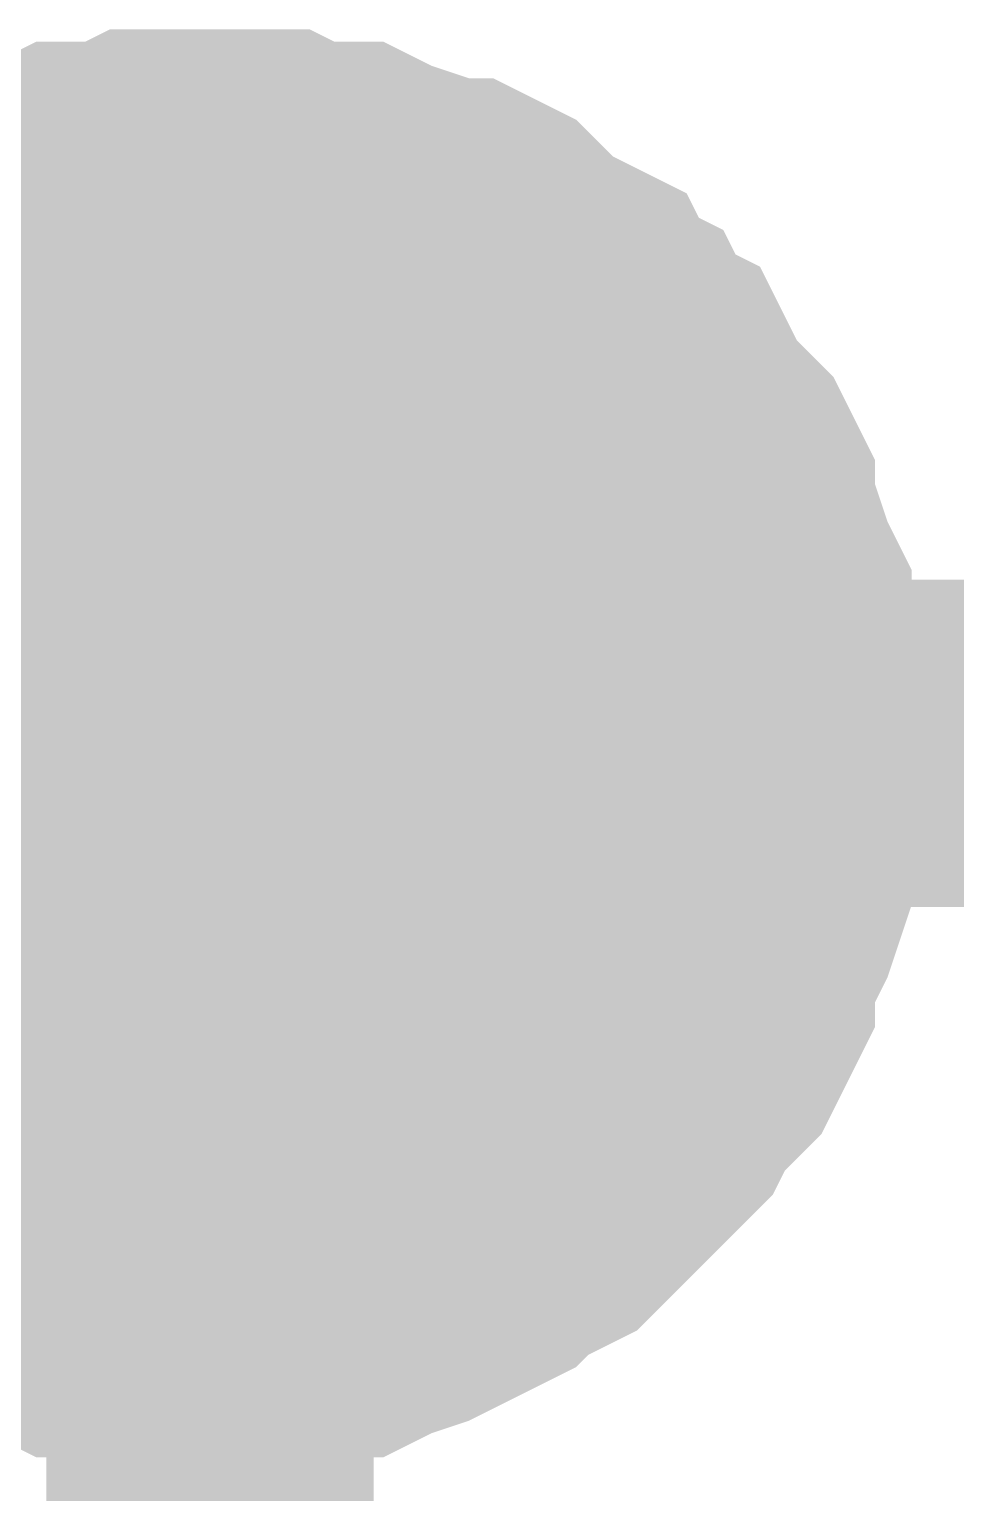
# Model space of a CAD drawing. Header units: inches. Extents: x 0 to 11.5, y 0 to 7.6.
# Drawn here: x 2.6943 to 2.7277, y 4.8729 to 4.9257 of the extents above; entities that cross this region are included whole.
import ezdxf

# ---------------------------------------------------------------- set-up
doc = ezdxf.new("R2010")
doc.units = ezdxf.units.IN
doc.header["$MEASUREMENT"] = 0
doc.layers.add('Sheet', color=255, linetype='Continuous')

msp = doc.modelspace()

# ---------------------------------------------------------------- linework, layer by layer
at = {"layer": 'Sheet'}
for points in [[(2.688037, 4.91539, 0.0118, 0.0118, 0), (2.688919, 4.915831, 0.0118, 0.0118, 0), (2.689801, 4.916272, 0.0118, 0.0118, 0), (2.690683, 4.917154, 0.0118, 0.0118, 0), (2.691123, 4.917595, 0.0118, 0.0118, 0), (2.692005, 4.918036, 0.0118, 0.0118, 0), (2.692887, 4.918036, 0.0118, 0.0118, 0), (2.693769, 4.918477, 0.0118, 0.0118, 0), (2.695092, 4.918918, 0.0118, 0.0118, 0), (2.695974, 4.919359, 0.0118, 0.0118, 0), (2.696856, 4.919359, 0.0118, 0.0118, 0), (2.697738, 4.919359, 0.0118, 0.0118, 0), (2.69862, 4.9198, 0.0118, 0.0118, 0), (2.699942, 4.9198, 0.0118, 0.0118, 0), (2.700824, 4.9198, 0.0118, 0.0118, 0)], [(2.688037, 4.91539, 0.0118, 0.0118, 0), (2.688919, 4.915831, 0.0118, 0.0118, 0), (2.689801, 4.916272, 0.0118, 0.0118, 0), (2.690683, 4.917154, 0.0118, 0.0118, 0), (2.691123, 4.917595, 0.0118, 0.0118, 0), (2.692005, 4.918036, 0.0118, 0.0118, 0), (2.692887, 4.918036, 0.0118, 0.0118, 0), (2.693769, 4.918477, 0.0118, 0.0118, 0), (2.695092, 4.918918, 0.0118, 0.0118, 0), (2.695974, 4.919359, 0.0118, 0.0118, 0), (2.696856, 4.919359, 0.0118, 0.0118, 0), (2.697738, 4.919359, 0.0118, 0.0118, 0), (2.69862, 4.9198, 0.0118, 0.0118, 0), (2.699942, 4.9198, 0.0118, 0.0118, 0), (2.700824, 4.9198, 0.0118, 0.0118, 0)], [(2.688037, 4.91539, 0.0118, 0.0118, 0), (2.688919, 4.915831, 0.0118, 0.0118, 0), (2.689801, 4.916272, 0.0118, 0.0118, 0), (2.690683, 4.917154, 0.0118, 0.0118, 0), (2.691123, 4.917595, 0.0118, 0.0118, 0), (2.692005, 4.918036, 0.0118, 0.0118, 0), (2.692887, 4.918036, 0.0118, 0.0118, 0), (2.693769, 4.918477, 0.0118, 0.0118, 0), (2.695092, 4.918918, 0.0118, 0.0118, 0), (2.695974, 4.919359, 0.0118, 0.0118, 0), (2.696856, 4.919359, 0.0118, 0.0118, 0), (2.697738, 4.919359, 0.0118, 0.0118, 0), (2.69862, 4.9198, 0.0118, 0.0118, 0), (2.699942, 4.9198, 0.0118, 0.0118, 0), (2.700824, 4.9198, 0.0118, 0.0118, 0)], [(2.688037, 4.91539, 0.0118, 0.0118, 0), (2.688919, 4.915831, 0.0118, 0.0118, 0), (2.689801, 4.916272, 0.0118, 0.0118, 0), (2.690683, 4.917154, 0.0118, 0.0118, 0), (2.691123, 4.917595, 0.0118, 0.0118, 0), (2.692005, 4.918036, 0.0118, 0.0118, 0), (2.692887, 4.918036, 0.0118, 0.0118, 0), (2.693769, 4.918477, 0.0118, 0.0118, 0), (2.695092, 4.918918, 0.0118, 0.0118, 0), (2.695974, 4.919359, 0.0118, 0.0118, 0), (2.696856, 4.919359, 0.0118, 0.0118, 0), (2.697738, 4.919359, 0.0118, 0.0118, 0), (2.69862, 4.9198, 0.0118, 0.0118, 0), (2.699942, 4.9198, 0.0118, 0.0118, 0), (2.700824, 4.9198, 0.0118, 0.0118, 0)], [(2.700824, 4.9198, 0.0118, 0.0118, 0), (2.700824, 4.9198, 0.0118, 0.0118, 0)], [(2.700824, 4.9198, 0.0118, 0.0118, 0), (2.701706, 4.9198, 0.0118, 0.0118, 0), (2.703029, 4.9198, 0.0118, 0.0118, 0), (2.703911, 4.919359, 0.0118, 0.0118, 0), (2.704793, 4.919359, 0.0118, 0.0118, 0), (2.705675, 4.919359, 0.0118, 0.0118, 0), (2.706557, 4.918918, 0.0118, 0.0118, 0), (2.70788, 4.918477, 0.0118, 0.0118, 0), (2.708762, 4.918036, 0.0118, 0.0118, 0), (2.709643, 4.918036, 0.0118, 0.0118, 0), (2.710525, 4.917595, 0.0118, 0.0118, 0), (2.710966, 4.917154, 0.0118, 0.0118, 0), (2.711848, 4.916272, 0.0118, 0.0118, 0), (2.71273, 4.915831, 0.0118, 0.0118, 0), (2.713612, 4.91539, 0.0118, 0.0118, 0), (2.714053, 4.914508, 0.0118, 0.0118, 0), (2.714935, 4.914067, 0.0118, 0.0118, 0), (2.715376, 4.913185, 0.0118, 0.0118, 0), (2.716258, 4.912744, 0.0118, 0.0118, 0), (2.716699, 4.911862, 0.0118, 0.0118, 0), (2.71714, 4.91098, 0.0118, 0.0118, 0), (2.718021, 4.910097, 0.0118, 0.0118, 0), (2.718462, 4.909656, 0.0118, 0.0118, 0), (2.718903, 4.908774, 0.0118, 0.0118, 0), (2.718903, 4.907892, 0.0118, 0.0118, 0), (2.719344, 4.90701, 0.0118, 0.0118, 0), (2.719785, 4.905687, 0.0118, 0.0118, 0), (2.720226, 4.904805, 0.0118, 0.0118, 0), (2.720226, 4.903923, 0.0118, 0.0118, 0), (2.720226, 4.903041, 0.0118, 0.0118, 0), (2.720667, 4.902159, 0.0118, 0.0118, 0), (2.720667, 4.900836, 0.0118, 0.0118, 0), (2.720667, 4.899954, 0.0118, 0.0118, 0)], [(2.700824, 4.9198, 0.0118, 0.0118, 0), (2.700824, 4.9198, 0.0118, 0.0118, 0)], [(2.700824, 4.9198, 0.0118, 0.0118, 0), (2.701706, 4.9198, 0.0118, 0.0118, 0), (2.703029, 4.9198, 0.0118, 0.0118, 0), (2.703911, 4.919359, 0.0118, 0.0118, 0), (2.704793, 4.919359, 0.0118, 0.0118, 0), (2.705675, 4.919359, 0.0118, 0.0118, 0), (2.706557, 4.918918, 0.0118, 0.0118, 0), (2.70788, 4.918477, 0.0118, 0.0118, 0), (2.708762, 4.918036, 0.0118, 0.0118, 0), (2.709643, 4.918036, 0.0118, 0.0118, 0), (2.710525, 4.917595, 0.0118, 0.0118, 0), (2.710966, 4.917154, 0.0118, 0.0118, 0), (2.711848, 4.916272, 0.0118, 0.0118, 0), (2.71273, 4.915831, 0.0118, 0.0118, 0), (2.713612, 4.91539, 0.0118, 0.0118, 0), (2.714053, 4.914508, 0.0118, 0.0118, 0), (2.714935, 4.914067, 0.0118, 0.0118, 0), (2.715376, 4.913185, 0.0118, 0.0118, 0), (2.716258, 4.912744, 0.0118, 0.0118, 0), (2.716699, 4.911862, 0.0118, 0.0118, 0), (2.71714, 4.91098, 0.0118, 0.0118, 0), (2.718021, 4.910097, 0.0118, 0.0118, 0), (2.718462, 4.909656, 0.0118, 0.0118, 0), (2.718903, 4.908774, 0.0118, 0.0118, 0), (2.718903, 4.907892, 0.0118, 0.0118, 0), (2.719344, 4.90701, 0.0118, 0.0118, 0), (2.719785, 4.905687, 0.0118, 0.0118, 0), (2.720226, 4.904805, 0.0118, 0.0118, 0), (2.720226, 4.903923, 0.0118, 0.0118, 0), (2.720226, 4.903041, 0.0118, 0.0118, 0), (2.720667, 4.902159, 0.0118, 0.0118, 0), (2.720667, 4.900836, 0.0118, 0.0118, 0), (2.720667, 4.899954, 0.0118, 0.0118, 0)], [(2.700824, 4.9198, 0.0118, 0.0118, 0), (2.700824, 4.9198, 0.0118, 0.0118, 0)], [(2.700824, 4.9198, 0.0118, 0.0118, 0), (2.701706, 4.9198, 0.0118, 0.0118, 0), (2.703029, 4.9198, 0.0118, 0.0118, 0), (2.703911, 4.919359, 0.0118, 0.0118, 0), (2.704793, 4.919359, 0.0118, 0.0118, 0), (2.705675, 4.919359, 0.0118, 0.0118, 0), (2.706557, 4.918918, 0.0118, 0.0118, 0), (2.70788, 4.918477, 0.0118, 0.0118, 0), (2.708762, 4.918036, 0.0118, 0.0118, 0), (2.709643, 4.918036, 0.0118, 0.0118, 0), (2.710525, 4.917595, 0.0118, 0.0118, 0), (2.710966, 4.917154, 0.0118, 0.0118, 0), (2.711848, 4.916272, 0.0118, 0.0118, 0), (2.71273, 4.915831, 0.0118, 0.0118, 0), (2.713612, 4.91539, 0.0118, 0.0118, 0), (2.714053, 4.914508, 0.0118, 0.0118, 0), (2.714935, 4.914067, 0.0118, 0.0118, 0), (2.715376, 4.913185, 0.0118, 0.0118, 0), (2.716258, 4.912744, 0.0118, 0.0118, 0), (2.716699, 4.911862, 0.0118, 0.0118, 0), (2.71714, 4.91098, 0.0118, 0.0118, 0), (2.718021, 4.910097, 0.0118, 0.0118, 0), (2.718462, 4.909656, 0.0118, 0.0118, 0), (2.718903, 4.908774, 0.0118, 0.0118, 0), (2.718903, 4.907892, 0.0118, 0.0118, 0), (2.719344, 4.90701, 0.0118, 0.0118, 0), (2.719785, 4.905687, 0.0118, 0.0118, 0), (2.720226, 4.904805, 0.0118, 0.0118, 0), (2.720226, 4.903923, 0.0118, 0.0118, 0), (2.720226, 4.903041, 0.0118, 0.0118, 0), (2.720667, 4.902159, 0.0118, 0.0118, 0), (2.720667, 4.900836, 0.0118, 0.0118, 0), (2.720667, 4.899954, 0.0118, 0.0118, 0)], [(2.700824, 4.9198, 0.0118, 0.0118, 0), (2.700824, 4.9198, 0.0118, 0.0118, 0)], [(2.700824, 4.9198, 0.0118, 0.0118, 0), (2.701706, 4.9198, 0.0118, 0.0118, 0), (2.703029, 4.9198, 0.0118, 0.0118, 0), (2.703911, 4.919359, 0.0118, 0.0118, 0), (2.704793, 4.919359, 0.0118, 0.0118, 0), (2.705675, 4.919359, 0.0118, 0.0118, 0), (2.706557, 4.918918, 0.0118, 0.0118, 0), (2.70788, 4.918477, 0.0118, 0.0118, 0), (2.708762, 4.918036, 0.0118, 0.0118, 0), (2.709643, 4.918036, 0.0118, 0.0118, 0), (2.710525, 4.917595, 0.0118, 0.0118, 0), (2.710966, 4.917154, 0.0118, 0.0118, 0), (2.711848, 4.916272, 0.0118, 0.0118, 0), (2.71273, 4.915831, 0.0118, 0.0118, 0), (2.713612, 4.91539, 0.0118, 0.0118, 0), (2.714053, 4.914508, 0.0118, 0.0118, 0), (2.714935, 4.914067, 0.0118, 0.0118, 0), (2.715376, 4.913185, 0.0118, 0.0118, 0), (2.716258, 4.912744, 0.0118, 0.0118, 0), (2.716699, 4.911862, 0.0118, 0.0118, 0), (2.71714, 4.91098, 0.0118, 0.0118, 0), (2.718021, 4.910097, 0.0118, 0.0118, 0), (2.718462, 4.909656, 0.0118, 0.0118, 0), (2.718903, 4.908774, 0.0118, 0.0118, 0), (2.718903, 4.907892, 0.0118, 0.0118, 0), (2.719344, 4.90701, 0.0118, 0.0118, 0), (2.719785, 4.905687, 0.0118, 0.0118, 0), (2.720226, 4.904805, 0.0118, 0.0118, 0), (2.720226, 4.903923, 0.0118, 0.0118, 0), (2.720226, 4.903041, 0.0118, 0.0118, 0), (2.720667, 4.902159, 0.0118, 0.0118, 0), (2.720667, 4.900836, 0.0118, 0.0118, 0), (2.720667, 4.899954, 0.0118, 0.0118, 0)], [(2.692005, 4.918036, 0.0039, 0.0039, 0), (2.692887, 4.918036, 0.0039, 0.0039, 0), (2.693769, 4.918477, 0.0039, 0.0039, 0), (2.695092, 4.918918, 0.0039, 0.0039, 0), (2.695974, 4.919359, 0.0039, 0.0039, 0), (2.696856, 4.919359, 0.0039, 0.0039, 0), (2.697738, 4.919359, 0.0039, 0.0039, 0), (2.69862, 4.9198, 0.0039, 0.0039, 0), (2.699942, 4.9198, 0.0039, 0.0039, 0), (2.700824, 4.9198, 0.0039, 0.0039, 0)], [(2.692005, 4.918036, 0.0039, 0.0039, 0), (2.692887, 4.918036, 0.0039, 0.0039, 0), (2.693769, 4.918477, 0.0039, 0.0039, 0), (2.695092, 4.918918, 0.0039, 0.0039, 0), (2.695974, 4.919359, 0.0039, 0.0039, 0), (2.696856, 4.919359, 0.0039, 0.0039, 0), (2.697738, 4.919359, 0.0039, 0.0039, 0), (2.69862, 4.9198, 0.0039, 0.0039, 0), (2.699942, 4.9198, 0.0039, 0.0039, 0), (2.700824, 4.9198, 0.0039, 0.0039, 0)], [(2.692005, 4.918036, 0.0039, 0.0039, 0), (2.692887, 4.918036, 0.0039, 0.0039, 0), (2.693769, 4.918477, 0.0039, 0.0039, 0), (2.695092, 4.918918, 0.0039, 0.0039, 0), (2.695974, 4.919359, 0.0039, 0.0039, 0), (2.696856, 4.919359, 0.0039, 0.0039, 0), (2.697738, 4.919359, 0.0039, 0.0039, 0), (2.69862, 4.9198, 0.0039, 0.0039, 0), (2.699942, 4.9198, 0.0039, 0.0039, 0), (2.700824, 4.9198, 0.0039, 0.0039, 0)], [(2.692005, 4.918036, 0.0039, 0.0039, 0), (2.692887, 4.918036, 0.0039, 0.0039, 0), (2.693769, 4.918477, 0.0039, 0.0039, 0), (2.695092, 4.918918, 0.0039, 0.0039, 0), (2.695974, 4.919359, 0.0039, 0.0039, 0), (2.696856, 4.919359, 0.0039, 0.0039, 0), (2.697738, 4.919359, 0.0039, 0.0039, 0), (2.69862, 4.9198, 0.0039, 0.0039, 0), (2.699942, 4.9198, 0.0039, 0.0039, 0), (2.700824, 4.9198, 0.0039, 0.0039, 0)], [(2.700824, 4.9198, 0.0039, 0.0039, 0), (2.700824, 4.9198, 0.0039, 0.0039, 0)], [(2.700824, 4.9198, 0.0039, 0.0039, 0), (2.701706, 4.9198, 0.0039, 0.0039, 0), (2.703029, 4.9198, 0.0039, 0.0039, 0), (2.703911, 4.919359, 0.0039, 0.0039, 0), (2.704793, 4.919359, 0.0039, 0.0039, 0), (2.705675, 4.919359, 0.0039, 0.0039, 0), (2.706557, 4.918918, 0.0039, 0.0039, 0), (2.70788, 4.918477, 0.0039, 0.0039, 0), (2.708762, 4.918036, 0.0039, 0.0039, 0), (2.709643, 4.918036, 0.0039, 0.0039, 0), (2.710525, 4.917595, 0.0039, 0.0039, 0), (2.710966, 4.917154, 0.0039, 0.0039, 0), (2.711848, 4.916272, 0.0039, 0.0039, 0), (2.71273, 4.915831, 0.0039, 0.0039, 0), (2.713612, 4.91539, 0.0039, 0.0039, 0), (2.714053, 4.914508, 0.0039, 0.0039, 0), (2.714935, 4.914067, 0.0039, 0.0039, 0), (2.715376, 4.913185, 0.0039, 0.0039, 0), (2.716258, 4.912744, 0.0039, 0.0039, 0), (2.716699, 4.911862, 0.0039, 0.0039, 0), (2.71714, 4.91098, 0.0039, 0.0039, 0), (2.718021, 4.910097, 0.0039, 0.0039, 0), (2.718462, 4.909656, 0.0039, 0.0039, 0), (2.718903, 4.908774, 0.0039, 0.0039, 0), (2.718903, 4.907892, 0.0039, 0.0039, 0), (2.719344, 4.90701, 0.0039, 0.0039, 0), (2.719785, 4.905687, 0.0039, 0.0039, 0), (2.720226, 4.904805, 0.0039, 0.0039, 0), (2.720226, 4.903923, 0.0039, 0.0039, 0), (2.720226, 4.903041, 0.0039, 0.0039, 0), (2.720667, 4.902159, 0.0039, 0.0039, 0), (2.720667, 4.900836, 0.0039, 0.0039, 0), (2.720667, 4.899954, 0.0039, 0.0039, 0)], [(2.700824, 4.9198, 0.0039, 0.0039, 0), (2.700824, 4.9198, 0.0039, 0.0039, 0)], [(2.700824, 4.9198, 0.0039, 0.0039, 0), (2.701706, 4.9198, 0.0039, 0.0039, 0), (2.703029, 4.9198, 0.0039, 0.0039, 0), (2.703911, 4.919359, 0.0039, 0.0039, 0), (2.704793, 4.919359, 0.0039, 0.0039, 0), (2.705675, 4.919359, 0.0039, 0.0039, 0), (2.706557, 4.918918, 0.0039, 0.0039, 0), (2.70788, 4.918477, 0.0039, 0.0039, 0), (2.708762, 4.918036, 0.0039, 0.0039, 0), (2.709643, 4.918036, 0.0039, 0.0039, 0), (2.710525, 4.917595, 0.0039, 0.0039, 0), (2.710966, 4.917154, 0.0039, 0.0039, 0), (2.711848, 4.916272, 0.0039, 0.0039, 0), (2.71273, 4.915831, 0.0039, 0.0039, 0), (2.713612, 4.91539, 0.0039, 0.0039, 0), (2.714053, 4.914508, 0.0039, 0.0039, 0), (2.714935, 4.914067, 0.0039, 0.0039, 0), (2.715376, 4.913185, 0.0039, 0.0039, 0), (2.716258, 4.912744, 0.0039, 0.0039, 0), (2.716699, 4.911862, 0.0039, 0.0039, 0), (2.71714, 4.91098, 0.0039, 0.0039, 0), (2.718021, 4.910097, 0.0039, 0.0039, 0), (2.718462, 4.909656, 0.0039, 0.0039, 0), (2.718903, 4.908774, 0.0039, 0.0039, 0), (2.718903, 4.907892, 0.0039, 0.0039, 0), (2.719344, 4.90701, 0.0039, 0.0039, 0), (2.719785, 4.905687, 0.0039, 0.0039, 0), (2.720226, 4.904805, 0.0039, 0.0039, 0), (2.720226, 4.903923, 0.0039, 0.0039, 0), (2.720226, 4.903041, 0.0039, 0.0039, 0), (2.720667, 4.902159, 0.0039, 0.0039, 0), (2.720667, 4.900836, 0.0039, 0.0039, 0), (2.720667, 4.899954, 0.0039, 0.0039, 0)], [(2.700824, 4.9198, 0.0039, 0.0039, 0), (2.700824, 4.9198, 0.0039, 0.0039, 0)], [(2.700824, 4.9198, 0.0039, 0.0039, 0), (2.701706, 4.9198, 0.0039, 0.0039, 0), (2.703029, 4.9198, 0.0039, 0.0039, 0), (2.703911, 4.919359, 0.0039, 0.0039, 0), (2.704793, 4.919359, 0.0039, 0.0039, 0), (2.705675, 4.919359, 0.0039, 0.0039, 0), (2.706557, 4.918918, 0.0039, 0.0039, 0), (2.70788, 4.918477, 0.0039, 0.0039, 0), (2.708762, 4.918036, 0.0039, 0.0039, 0), (2.709643, 4.918036, 0.0039, 0.0039, 0), (2.710525, 4.917595, 0.0039, 0.0039, 0), (2.710966, 4.917154, 0.0039, 0.0039, 0), (2.711848, 4.916272, 0.0039, 0.0039, 0), (2.71273, 4.915831, 0.0039, 0.0039, 0), (2.713612, 4.91539, 0.0039, 0.0039, 0), (2.714053, 4.914508, 0.0039, 0.0039, 0), (2.714935, 4.914067, 0.0039, 0.0039, 0), (2.715376, 4.913185, 0.0039, 0.0039, 0), (2.716258, 4.912744, 0.0039, 0.0039, 0), (2.716699, 4.911862, 0.0039, 0.0039, 0), (2.71714, 4.91098, 0.0039, 0.0039, 0), (2.718021, 4.910097, 0.0039, 0.0039, 0), (2.718462, 4.909656, 0.0039, 0.0039, 0), (2.718903, 4.908774, 0.0039, 0.0039, 0), (2.718903, 4.907892, 0.0039, 0.0039, 0), (2.719344, 4.90701, 0.0039, 0.0039, 0), (2.719785, 4.905687, 0.0039, 0.0039, 0), (2.720226, 4.904805, 0.0039, 0.0039, 0), (2.720226, 4.903923, 0.0039, 0.0039, 0), (2.720226, 4.903041, 0.0039, 0.0039, 0), (2.720667, 4.902159, 0.0039, 0.0039, 0), (2.720667, 4.900836, 0.0039, 0.0039, 0), (2.720667, 4.899954, 0.0039, 0.0039, 0)], [(2.700824, 4.9198, 0.0039, 0.0039, 0), (2.700824, 4.9198, 0.0039, 0.0039, 0)], [(2.700824, 4.9198, 0.0039, 0.0039, 0), (2.701706, 4.9198, 0.0039, 0.0039, 0), (2.703029, 4.9198, 0.0039, 0.0039, 0), (2.703911, 4.919359, 0.0039, 0.0039, 0), (2.704793, 4.919359, 0.0039, 0.0039, 0), (2.705675, 4.919359, 0.0039, 0.0039, 0), (2.706557, 4.918918, 0.0039, 0.0039, 0), (2.70788, 4.918477, 0.0039, 0.0039, 0), (2.708762, 4.918036, 0.0039, 0.0039, 0), (2.709643, 4.918036, 0.0039, 0.0039, 0), (2.710525, 4.917595, 0.0039, 0.0039, 0), (2.710966, 4.917154, 0.0039, 0.0039, 0), (2.711848, 4.916272, 0.0039, 0.0039, 0), (2.71273, 4.915831, 0.0039, 0.0039, 0), (2.713612, 4.91539, 0.0039, 0.0039, 0), (2.714053, 4.914508, 0.0039, 0.0039, 0), (2.714935, 4.914067, 0.0039, 0.0039, 0), (2.715376, 4.913185, 0.0039, 0.0039, 0), (2.716258, 4.912744, 0.0039, 0.0039, 0), (2.716699, 4.911862, 0.0039, 0.0039, 0), (2.71714, 4.91098, 0.0039, 0.0039, 0), (2.718021, 4.910097, 0.0039, 0.0039, 0), (2.718462, 4.909656, 0.0039, 0.0039, 0), (2.718903, 4.908774, 0.0039, 0.0039, 0), (2.718903, 4.907892, 0.0039, 0.0039, 0), (2.719344, 4.90701, 0.0039, 0.0039, 0), (2.719785, 4.905687, 0.0039, 0.0039, 0), (2.720226, 4.904805, 0.0039, 0.0039, 0), (2.720226, 4.903923, 0.0039, 0.0039, 0), (2.720226, 4.903041, 0.0039, 0.0039, 0), (2.720667, 4.902159, 0.0039, 0.0039, 0), (2.720667, 4.900836, 0.0039, 0.0039, 0), (2.720667, 4.899954, 0.0039, 0.0039, 0)], [(1.400901, 4.899954, 0.0118, 0.0118, 0), (2.700824, 4.899954, 0.0118, 0.0118, 0), (3.100767, 4.899954, 0.0118, 0.0118, 0)], [(2.720667, 4.899954, 0.0118, 0.0118, 0), (2.720667, 4.899071, 0.0118, 0.0118, 0), (2.720667, 4.897748, 0.0118, 0.0118, 0), (2.720226, 4.896866, 0.0118, 0.0118, 0), (2.720226, 4.895984, 0.0118, 0.0118, 0), (2.720226, 4.895102, 0.0118, 0.0118, 0), (2.719785, 4.893779, 0.0118, 0.0118, 0), (2.719344, 4.892897, 0.0118, 0.0118, 0), (2.718903, 4.892015, 0.0118, 0.0118, 0), (2.718903, 4.891133, 0.0118, 0.0118, 0), (2.718462, 4.890251, 0.0118, 0.0118, 0), (2.718021, 4.889369, 0.0118, 0.0118, 0), (2.71714, 4.888487, 0.0118, 0.0118, 0), (2.716699, 4.888045, 0.0118, 0.0118, 0), (2.716258, 4.887163, 0.0118, 0.0118, 0), (2.715376, 4.886281, 0.0118, 0.0118, 0), (2.714935, 4.88584, 0.0118, 0.0118, 0), (2.714053, 4.884958, 0.0118, 0.0118, 0), (2.713612, 4.884517, 0.0118, 0.0118, 0), (2.71273, 4.883635, 0.0118, 0.0118, 0), (2.711848, 4.883194, 0.0118, 0.0118, 0), (2.710966, 4.882753, 0.0118, 0.0118, 0), (2.710525, 4.882312, 0.0118, 0.0118, 0), (2.709643, 4.881871, 0.0118, 0.0118, 0), (2.708762, 4.88143, 0.0118, 0.0118, 0), (2.70788, 4.880989, 0.0118, 0.0118, 0), (2.706557, 4.880548, 0.0118, 0.0118, 0), (2.705675, 4.880107, 0.0118, 0.0118, 0), (2.704793, 4.880107, 0.0118, 0.0118, 0), (2.703911, 4.880107, 0.0118, 0.0118, 0), (2.703029, 4.879666, 0.0118, 0.0118, 0), (2.701706, 4.879666, 0.0118, 0.0118, 0), (2.700824, 4.879666, 0.0118, 0.0118, 0)], [(2.700824, 4.899954, 0.0118, 0.0118, 0), (2.700824, 4.599605, 0.0118, 0.0118, 0), (3.100767, 4.599605, 0.0118, 0.0118, 0)], [(2.720667, 4.899954, 0.0118, 0.0118, 0), (2.720667, 4.899071, 0.0118, 0.0118, 0), (2.720667, 4.897748, 0.0118, 0.0118, 0), (2.720226, 4.896866, 0.0118, 0.0118, 0), (2.720226, 4.895984, 0.0118, 0.0118, 0), (2.720226, 4.895102, 0.0118, 0.0118, 0), (2.719785, 4.893779, 0.0118, 0.0118, 0), (2.719344, 4.892897, 0.0118, 0.0118, 0), (2.718903, 4.892015, 0.0118, 0.0118, 0), (2.718903, 4.891133, 0.0118, 0.0118, 0), (2.718462, 4.890251, 0.0118, 0.0118, 0), (2.718021, 4.889369, 0.0118, 0.0118, 0), (2.71714, 4.888487, 0.0118, 0.0118, 0), (2.716699, 4.888045, 0.0118, 0.0118, 0), (2.716258, 4.887163, 0.0118, 0.0118, 0), (2.715376, 4.886281, 0.0118, 0.0118, 0), (2.714935, 4.88584, 0.0118, 0.0118, 0), (2.714053, 4.884958, 0.0118, 0.0118, 0), (2.713612, 4.884517, 0.0118, 0.0118, 0), (2.71273, 4.883635, 0.0118, 0.0118, 0), (2.711848, 4.883194, 0.0118, 0.0118, 0), (2.710966, 4.882753, 0.0118, 0.0118, 0), (2.710525, 4.882312, 0.0118, 0.0118, 0), (2.709643, 4.881871, 0.0118, 0.0118, 0), (2.708762, 4.88143, 0.0118, 0.0118, 0), (2.70788, 4.880989, 0.0118, 0.0118, 0), (2.706557, 4.880548, 0.0118, 0.0118, 0), (2.705675, 4.880107, 0.0118, 0.0118, 0), (2.704793, 4.880107, 0.0118, 0.0118, 0), (2.703911, 4.880107, 0.0118, 0.0118, 0), (2.703029, 4.879666, 0.0118, 0.0118, 0), (2.701706, 4.879666, 0.0118, 0.0118, 0), (2.700824, 4.879666, 0.0118, 0.0118, 0)], [(2.720667, 4.899954, 0.0118, 0.0118, 0), (2.720667, 4.899071, 0.0118, 0.0118, 0), (2.720667, 4.897748, 0.0118, 0.0118, 0), (2.720226, 4.896866, 0.0118, 0.0118, 0), (2.720226, 4.895984, 0.0118, 0.0118, 0), (2.720226, 4.895102, 0.0118, 0.0118, 0), (2.719785, 4.893779, 0.0118, 0.0118, 0), (2.719344, 4.892897, 0.0118, 0.0118, 0), (2.718903, 4.892015, 0.0118, 0.0118, 0), (2.718903, 4.891133, 0.0118, 0.0118, 0), (2.718462, 4.890251, 0.0118, 0.0118, 0), (2.718021, 4.889369, 0.0118, 0.0118, 0), (2.71714, 4.888487, 0.0118, 0.0118, 0), (2.716699, 4.888045, 0.0118, 0.0118, 0), (2.716258, 4.887163, 0.0118, 0.0118, 0), (2.715376, 4.886281, 0.0118, 0.0118, 0), (2.714935, 4.88584, 0.0118, 0.0118, 0), (2.714053, 4.884958, 0.0118, 0.0118, 0), (2.713612, 4.884517, 0.0118, 0.0118, 0), (2.71273, 4.883635, 0.0118, 0.0118, 0), (2.711848, 4.883194, 0.0118, 0.0118, 0), (2.710966, 4.882753, 0.0118, 0.0118, 0), (2.710525, 4.882312, 0.0118, 0.0118, 0), (2.709643, 4.881871, 0.0118, 0.0118, 0), (2.708762, 4.88143, 0.0118, 0.0118, 0), (2.70788, 4.880989, 0.0118, 0.0118, 0), (2.706557, 4.880548, 0.0118, 0.0118, 0), (2.705675, 4.880107, 0.0118, 0.0118, 0), (2.704793, 4.880107, 0.0118, 0.0118, 0), (2.703911, 4.880107, 0.0118, 0.0118, 0), (2.703029, 4.879666, 0.0118, 0.0118, 0), (2.701706, 4.879666, 0.0118, 0.0118, 0), (2.700824, 4.879666, 0.0118, 0.0118, 0)], [(2.720667, 4.899954, 0.0118, 0.0118, 0), (2.720667, 4.899071, 0.0118, 0.0118, 0), (2.720667, 4.897748, 0.0118, 0.0118, 0), (2.720226, 4.896866, 0.0118, 0.0118, 0), (2.720226, 4.895984, 0.0118, 0.0118, 0), (2.720226, 4.895102, 0.0118, 0.0118, 0), (2.719785, 4.893779, 0.0118, 0.0118, 0), (2.719344, 4.892897, 0.0118, 0.0118, 0), (2.718903, 4.892015, 0.0118, 0.0118, 0), (2.718903, 4.891133, 0.0118, 0.0118, 0), (2.718462, 4.890251, 0.0118, 0.0118, 0), (2.718021, 4.889369, 0.0118, 0.0118, 0), (2.71714, 4.888487, 0.0118, 0.0118, 0), (2.716699, 4.888045, 0.0118, 0.0118, 0), (2.716258, 4.887163, 0.0118, 0.0118, 0), (2.715376, 4.886281, 0.0118, 0.0118, 0), (2.714935, 4.88584, 0.0118, 0.0118, 0), (2.714053, 4.884958, 0.0118, 0.0118, 0), (2.713612, 4.884517, 0.0118, 0.0118, 0), (2.71273, 4.883635, 0.0118, 0.0118, 0), (2.711848, 4.883194, 0.0118, 0.0118, 0), (2.710966, 4.882753, 0.0118, 0.0118, 0), (2.710525, 4.882312, 0.0118, 0.0118, 0), (2.709643, 4.881871, 0.0118, 0.0118, 0), (2.708762, 4.88143, 0.0118, 0.0118, 0), (2.70788, 4.880989, 0.0118, 0.0118, 0), (2.706557, 4.880548, 0.0118, 0.0118, 0), (2.705675, 4.880107, 0.0118, 0.0118, 0), (2.704793, 4.880107, 0.0118, 0.0118, 0), (2.703911, 4.880107, 0.0118, 0.0118, 0), (2.703029, 4.879666, 0.0118, 0.0118, 0), (2.701706, 4.879666, 0.0118, 0.0118, 0), (2.700824, 4.879666, 0.0118, 0.0118, 0)], [(2.720667, 4.899954, 0.0118, 0.0118, 0), (2.720667, 4.899954, 0.0118, 0.0118, 0), (2.720667, 4.899954, 0.0118, 0.0118, 0), (2.720667, 4.899954, 0.0118, 0.0118, 0), (2.720667, 4.899954, 0.0118, 0.0118, 0), (2.720667, 4.899954, 0.0118, 0.0118, 0), (2.720667, 4.899954, 0.0118, 0.0118, 0), (2.720667, 4.899954, 0.0118, 0.0118, 0), (2.720667, 4.899954, 0.0118, 0.0118, 0), (2.720667, 4.899954, 0.0118, 0.0118, 0), (2.720667, 4.899954, 0.0118, 0.0118, 0), (2.720667, 4.899954, 0.0118, 0.0118, 0), (2.720667, 4.899954, 0.0118, 0.0118, 0), (2.720667, 4.899954, 0.0118, 0.0118, 0), (2.720667, 4.899954, 0.0118, 0.0118, 0), (2.720667, 4.899954, 0.0118, 0.0118, 0), (2.720667, 4.899954, 0.0118, 0.0118, 0), (2.720667, 4.899954, 0.0118, 0.0118, 0), (2.720667, 4.899954, 0.0118, 0.0118, 0), (2.720667, 4.899954, 0.0118, 0.0118, 0), (2.720667, 4.899954, 0.0118, 0.0118, 0), (2.720667, 4.899954, 0.0118, 0.0118, 0), (2.720667, 4.899954, 0.0118, 0.0118, 0), (2.720667, 4.899954, 0.0118, 0.0118, 0), (2.720667, 4.899954, 0.0118, 0.0118, 0), (2.720667, 4.899954, 0.0118, 0.0118, 0), (2.720667, 4.899954, 0.0118, 0.0118, 0), (2.720667, 4.899954, 0.0118, 0.0118, 0), (2.720667, 4.899954, 0.0118, 0.0118, 0), (2.720667, 4.899954, 0.0118, 0.0118, 0), (2.720667, 4.899954, 0.0118, 0.0118, 0), (2.720667, 4.899954, 0.0118, 0.0118, 0), (2.720667, 4.899954, 0.0118, 0.0118, 0)], [(2.720667, 4.899954, 0.0118, 0.0118, 0), (2.720667, 4.899954, 0.0118, 0.0118, 0)], [(2.720667, 4.899954, 0.0118, 0.0118, 0), (2.720667, 4.899954, 0.0118, 0.0118, 0), (2.720667, 4.899954, 0.0118, 0.0118, 0), (2.720667, 4.899954, 0.0118, 0.0118, 0), (2.720667, 4.899954, 0.0118, 0.0118, 0), (2.720667, 4.899954, 0.0118, 0.0118, 0), (2.720667, 4.899954, 0.0118, 0.0118, 0), (2.720667, 4.899954, 0.0118, 0.0118, 0), (2.720667, 4.899954, 0.0118, 0.0118, 0), (2.720667, 4.899954, 0.0118, 0.0118, 0), (2.720667, 4.899954, 0.0118, 0.0118, 0), (2.720667, 4.899954, 0.0118, 0.0118, 0), (2.720667, 4.899954, 0.0118, 0.0118, 0), (2.720667, 4.899954, 0.0118, 0.0118, 0), (2.720667, 4.899954, 0.0118, 0.0118, 0), (2.720667, 4.899954, 0.0118, 0.0118, 0), (2.720667, 4.899954, 0.0118, 0.0118, 0), (2.720667, 4.899954, 0.0118, 0.0118, 0), (2.720667, 4.899954, 0.0118, 0.0118, 0), (2.720667, 4.899954, 0.0118, 0.0118, 0), (2.720667, 4.899954, 0.0118, 0.0118, 0), (2.720667, 4.899954, 0.0118, 0.0118, 0), (2.720667, 4.899954, 0.0118, 0.0118, 0), (2.720667, 4.899954, 0.0118, 0.0118, 0), (2.720667, 4.899954, 0.0118, 0.0118, 0), (2.720667, 4.899954, 0.0118, 0.0118, 0), (2.720667, 4.899954, 0.0118, 0.0118, 0), (2.720667, 4.899954, 0.0118, 0.0118, 0), (2.720667, 4.899954, 0.0118, 0.0118, 0), (2.720667, 4.899954, 0.0118, 0.0118, 0), (2.720667, 4.899954, 0.0118, 0.0118, 0), (2.720667, 4.899954, 0.0118, 0.0118, 0), (2.720667, 4.899954, 0.0118, 0.0118, 0)], [(2.720667, 4.899954, 0.0118, 0.0118, 0), (2.720667, 4.899954, 0.0118, 0.0118, 0)], [(2.720667, 4.899954, 0.0118, 0.0118, 0), (2.720667, 4.899954, 0.0118, 0.0118, 0), (2.720667, 4.899954, 0.0118, 0.0118, 0), (2.720667, 4.899954, 0.0118, 0.0118, 0), (2.720667, 4.899954, 0.0118, 0.0118, 0), (2.720667, 4.899954, 0.0118, 0.0118, 0), (2.720667, 4.899954, 0.0118, 0.0118, 0), (2.720667, 4.899954, 0.0118, 0.0118, 0), (2.720667, 4.899954, 0.0118, 0.0118, 0), (2.720667, 4.899954, 0.0118, 0.0118, 0), (2.720667, 4.899954, 0.0118, 0.0118, 0), (2.720667, 4.899954, 0.0118, 0.0118, 0), (2.720667, 4.899954, 0.0118, 0.0118, 0), (2.720667, 4.899954, 0.0118, 0.0118, 0), (2.720667, 4.899954, 0.0118, 0.0118, 0), (2.720667, 4.899954, 0.0118, 0.0118, 0), (2.720667, 4.899954, 0.0118, 0.0118, 0), (2.720667, 4.899954, 0.0118, 0.0118, 0), (2.720667, 4.899954, 0.0118, 0.0118, 0), (2.720667, 4.899954, 0.0118, 0.0118, 0), (2.720667, 4.899954, 0.0118, 0.0118, 0), (2.720667, 4.899954, 0.0118, 0.0118, 0), (2.720667, 4.899954, 0.0118, 0.0118, 0), (2.720667, 4.899954, 0.0118, 0.0118, 0), (2.720667, 4.899954, 0.0118, 0.0118, 0), (2.720667, 4.899954, 0.0118, 0.0118, 0), (2.720667, 4.899954, 0.0118, 0.0118, 0), (2.720667, 4.899954, 0.0118, 0.0118, 0), (2.720667, 4.899954, 0.0118, 0.0118, 0), (2.720667, 4.899954, 0.0118, 0.0118, 0), (2.720667, 4.899954, 0.0118, 0.0118, 0), (2.720667, 4.899954, 0.0118, 0.0118, 0), (2.720667, 4.899954, 0.0118, 0.0118, 0)], [(2.720667, 4.899954, 0.0118, 0.0118, 0), (2.720667, 4.899954, 0.0118, 0.0118, 0)], [(2.720667, 4.899954, 0.0118, 0.0118, 0), (2.720667, 4.899954, 0.0118, 0.0118, 0), (2.720667, 4.899954, 0.0118, 0.0118, 0), (2.720667, 4.899954, 0.0118, 0.0118, 0), (2.720667, 4.899954, 0.0118, 0.0118, 0), (2.720667, 4.899954, 0.0118, 0.0118, 0), (2.720667, 4.899954, 0.0118, 0.0118, 0), (2.720667, 4.899954, 0.0118, 0.0118, 0), (2.720667, 4.899954, 0.0118, 0.0118, 0), (2.720667, 4.899954, 0.0118, 0.0118, 0), (2.720667, 4.899954, 0.0118, 0.0118, 0), (2.720667, 4.899954, 0.0118, 0.0118, 0), (2.720667, 4.899954, 0.0118, 0.0118, 0), (2.720667, 4.899954, 0.0118, 0.0118, 0), (2.720667, 4.899954, 0.0118, 0.0118, 0), (2.720667, 4.899954, 0.0118, 0.0118, 0), (2.720667, 4.899954, 0.0118, 0.0118, 0), (2.720667, 4.899954, 0.0118, 0.0118, 0), (2.720667, 4.899954, 0.0118, 0.0118, 0), (2.720667, 4.899954, 0.0118, 0.0118, 0), (2.720667, 4.899954, 0.0118, 0.0118, 0), (2.720667, 4.899954, 0.0118, 0.0118, 0), (2.720667, 4.899954, 0.0118, 0.0118, 0), (2.720667, 4.899954, 0.0118, 0.0118, 0), (2.720667, 4.899954, 0.0118, 0.0118, 0), (2.720667, 4.899954, 0.0118, 0.0118, 0), (2.720667, 4.899954, 0.0118, 0.0118, 0), (2.720667, 4.899954, 0.0118, 0.0118, 0), (2.720667, 4.899954, 0.0118, 0.0118, 0), (2.720667, 4.899954, 0.0118, 0.0118, 0), (2.720667, 4.899954, 0.0118, 0.0118, 0), (2.720667, 4.899954, 0.0118, 0.0118, 0), (2.720667, 4.899954, 0.0118, 0.0118, 0)], [(2.720667, 4.899954, 0.0118, 0.0118, 0), (2.720667, 4.899954, 0.0118, 0.0118, 0)], [(2.720667, 4.899954, 0.0039, 0.0039, 0), (2.720667, 4.899071, 0.0039, 0.0039, 0), (2.720667, 4.897748, 0.0039, 0.0039, 0), (2.720226, 4.896866, 0.0039, 0.0039, 0), (2.720226, 4.895984, 0.0039, 0.0039, 0), (2.720226, 4.895102, 0.0039, 0.0039, 0), (2.719785, 4.893779, 0.0039, 0.0039, 0), (2.719344, 4.892897, 0.0039, 0.0039, 0), (2.718903, 4.892015, 0.0039, 0.0039, 0), (2.718903, 4.891133, 0.0039, 0.0039, 0), (2.718462, 4.890251, 0.0039, 0.0039, 0), (2.718021, 4.889369, 0.0039, 0.0039, 0), (2.71714, 4.888487, 0.0039, 0.0039, 0), (2.716699, 4.888045, 0.0039, 0.0039, 0), (2.716258, 4.887163, 0.0039, 0.0039, 0), (2.715376, 4.886281, 0.0039, 0.0039, 0), (2.714935, 4.88584, 0.0039, 0.0039, 0), (2.714053, 4.884958, 0.0039, 0.0039, 0), (2.713612, 4.884517, 0.0039, 0.0039, 0), (2.71273, 4.883635, 0.0039, 0.0039, 0), (2.711848, 4.883194, 0.0039, 0.0039, 0), (2.710966, 4.882753, 0.0039, 0.0039, 0), (2.710525, 4.882312, 0.0039, 0.0039, 0), (2.709643, 4.881871, 0.0039, 0.0039, 0), (2.708762, 4.88143, 0.0039, 0.0039, 0), (2.70788, 4.880989, 0.0039, 0.0039, 0), (2.706557, 4.880548, 0.0039, 0.0039, 0), (2.705675, 4.880107, 0.0039, 0.0039, 0), (2.704793, 4.880107, 0.0039, 0.0039, 0), (2.703911, 4.880107, 0.0039, 0.0039, 0), (2.703029, 4.879666, 0.0039, 0.0039, 0), (2.701706, 4.879666, 0.0039, 0.0039, 0), (2.700824, 4.879666, 0.0039, 0.0039, 0)], [(2.720667, 4.899954, 0.0039, 0.0039, 0), (2.720667, 4.899071, 0.0039, 0.0039, 0), (2.720667, 4.897748, 0.0039, 0.0039, 0), (2.720226, 4.896866, 0.0039, 0.0039, 0), (2.720226, 4.895984, 0.0039, 0.0039, 0), (2.720226, 4.895102, 0.0039, 0.0039, 0), (2.719785, 4.893779, 0.0039, 0.0039, 0), (2.719344, 4.892897, 0.0039, 0.0039, 0), (2.718903, 4.892015, 0.0039, 0.0039, 0), (2.718903, 4.891133, 0.0039, 0.0039, 0), (2.718462, 4.890251, 0.0039, 0.0039, 0), (2.718021, 4.889369, 0.0039, 0.0039, 0), (2.71714, 4.888487, 0.0039, 0.0039, 0), (2.716699, 4.888045, 0.0039, 0.0039, 0), (2.716258, 4.887163, 0.0039, 0.0039, 0), (2.715376, 4.886281, 0.0039, 0.0039, 0), (2.714935, 4.88584, 0.0039, 0.0039, 0), (2.714053, 4.884958, 0.0039, 0.0039, 0), (2.713612, 4.884517, 0.0039, 0.0039, 0), (2.71273, 4.883635, 0.0039, 0.0039, 0), (2.711848, 4.883194, 0.0039, 0.0039, 0), (2.710966, 4.882753, 0.0039, 0.0039, 0), (2.710525, 4.882312, 0.0039, 0.0039, 0), (2.709643, 4.881871, 0.0039, 0.0039, 0), (2.708762, 4.88143, 0.0039, 0.0039, 0), (2.70788, 4.880989, 0.0039, 0.0039, 0), (2.706557, 4.880548, 0.0039, 0.0039, 0), (2.705675, 4.880107, 0.0039, 0.0039, 0), (2.704793, 4.880107, 0.0039, 0.0039, 0), (2.703911, 4.880107, 0.0039, 0.0039, 0), (2.703029, 4.879666, 0.0039, 0.0039, 0), (2.701706, 4.879666, 0.0039, 0.0039, 0), (2.700824, 4.879666, 0.0039, 0.0039, 0)], [(2.720667, 4.899954, 0.0039, 0.0039, 0), (2.720667, 4.899071, 0.0039, 0.0039, 0), (2.720667, 4.897748, 0.0039, 0.0039, 0), (2.720226, 4.896866, 0.0039, 0.0039, 0), (2.720226, 4.895984, 0.0039, 0.0039, 0), (2.720226, 4.895102, 0.0039, 0.0039, 0), (2.719785, 4.893779, 0.0039, 0.0039, 0), (2.719344, 4.892897, 0.0039, 0.0039, 0), (2.718903, 4.892015, 0.0039, 0.0039, 0), (2.718903, 4.891133, 0.0039, 0.0039, 0), (2.718462, 4.890251, 0.0039, 0.0039, 0), (2.718021, 4.889369, 0.0039, 0.0039, 0), (2.71714, 4.888487, 0.0039, 0.0039, 0), (2.716699, 4.888045, 0.0039, 0.0039, 0), (2.716258, 4.887163, 0.0039, 0.0039, 0), (2.715376, 4.886281, 0.0039, 0.0039, 0), (2.714935, 4.88584, 0.0039, 0.0039, 0), (2.714053, 4.884958, 0.0039, 0.0039, 0), (2.713612, 4.884517, 0.0039, 0.0039, 0), (2.71273, 4.883635, 0.0039, 0.0039, 0), (2.711848, 4.883194, 0.0039, 0.0039, 0), (2.710966, 4.882753, 0.0039, 0.0039, 0), (2.710525, 4.882312, 0.0039, 0.0039, 0), (2.709643, 4.881871, 0.0039, 0.0039, 0), (2.708762, 4.88143, 0.0039, 0.0039, 0), (2.70788, 4.880989, 0.0039, 0.0039, 0), (2.706557, 4.880548, 0.0039, 0.0039, 0), (2.705675, 4.880107, 0.0039, 0.0039, 0), (2.704793, 4.880107, 0.0039, 0.0039, 0), (2.703911, 4.880107, 0.0039, 0.0039, 0), (2.703029, 4.879666, 0.0039, 0.0039, 0), (2.701706, 4.879666, 0.0039, 0.0039, 0), (2.700824, 4.879666, 0.0039, 0.0039, 0)], [(2.720667, 4.899954, 0.0039, 0.0039, 0), (2.720667, 4.899071, 0.0039, 0.0039, 0), (2.720667, 4.897748, 0.0039, 0.0039, 0), (2.720226, 4.896866, 0.0039, 0.0039, 0), (2.720226, 4.895984, 0.0039, 0.0039, 0), (2.720226, 4.895102, 0.0039, 0.0039, 0), (2.719785, 4.893779, 0.0039, 0.0039, 0), (2.719344, 4.892897, 0.0039, 0.0039, 0), (2.718903, 4.892015, 0.0039, 0.0039, 0), (2.718903, 4.891133, 0.0039, 0.0039, 0), (2.718462, 4.890251, 0.0039, 0.0039, 0), (2.718021, 4.889369, 0.0039, 0.0039, 0), (2.71714, 4.888487, 0.0039, 0.0039, 0), (2.716699, 4.888045, 0.0039, 0.0039, 0), (2.716258, 4.887163, 0.0039, 0.0039, 0), (2.715376, 4.886281, 0.0039, 0.0039, 0), (2.714935, 4.88584, 0.0039, 0.0039, 0), (2.714053, 4.884958, 0.0039, 0.0039, 0), (2.713612, 4.884517, 0.0039, 0.0039, 0), (2.71273, 4.883635, 0.0039, 0.0039, 0), (2.711848, 4.883194, 0.0039, 0.0039, 0), (2.710966, 4.882753, 0.0039, 0.0039, 0), (2.710525, 4.882312, 0.0039, 0.0039, 0), (2.709643, 4.881871, 0.0039, 0.0039, 0), (2.708762, 4.88143, 0.0039, 0.0039, 0), (2.70788, 4.880989, 0.0039, 0.0039, 0), (2.706557, 4.880548, 0.0039, 0.0039, 0), (2.705675, 4.880107, 0.0039, 0.0039, 0), (2.704793, 4.880107, 0.0039, 0.0039, 0), (2.703911, 4.880107, 0.0039, 0.0039, 0), (2.703029, 4.879666, 0.0039, 0.0039, 0), (2.701706, 4.879666, 0.0039, 0.0039, 0), (2.700824, 4.879666, 0.0039, 0.0039, 0)], [(2.720667, 4.899954, 0.0039, 0.0039, 0), (2.720667, 4.899954, 0.0039, 0.0039, 0), (2.720667, 4.899954, 0.0039, 0.0039, 0), (2.720667, 4.899954, 0.0039, 0.0039, 0), (2.720667, 4.899954, 0.0039, 0.0039, 0), (2.720667, 4.899954, 0.0039, 0.0039, 0), (2.720667, 4.899954, 0.0039, 0.0039, 0), (2.720667, 4.899954, 0.0039, 0.0039, 0), (2.720667, 4.899954, 0.0039, 0.0039, 0), (2.720667, 4.899954, 0.0039, 0.0039, 0), (2.720667, 4.899954, 0.0039, 0.0039, 0), (2.720667, 4.899954, 0.0039, 0.0039, 0), (2.720667, 4.899954, 0.0039, 0.0039, 0), (2.720667, 4.899954, 0.0039, 0.0039, 0), (2.720667, 4.899954, 0.0039, 0.0039, 0), (2.720667, 4.899954, 0.0039, 0.0039, 0), (2.720667, 4.899954, 0.0039, 0.0039, 0), (2.720667, 4.899954, 0.0039, 0.0039, 0), (2.720667, 4.899954, 0.0039, 0.0039, 0), (2.720667, 4.899954, 0.0039, 0.0039, 0), (2.720667, 4.899954, 0.0039, 0.0039, 0), (2.720667, 4.899954, 0.0039, 0.0039, 0), (2.720667, 4.899954, 0.0039, 0.0039, 0), (2.720667, 4.899954, 0.0039, 0.0039, 0), (2.720667, 4.899954, 0.0039, 0.0039, 0), (2.720667, 4.899954, 0.0039, 0.0039, 0), (2.720667, 4.899954, 0.0039, 0.0039, 0), (2.720667, 4.899954, 0.0039, 0.0039, 0), (2.720667, 4.899954, 0.0039, 0.0039, 0), (2.720667, 4.899954, 0.0039, 0.0039, 0), (2.720667, 4.899954, 0.0039, 0.0039, 0), (2.720667, 4.899954, 0.0039, 0.0039, 0), (2.720667, 4.899954, 0.0039, 0.0039, 0)], [(2.720667, 4.899954, 0.0039, 0.0039, 0), (2.720667, 4.899954, 0.0039, 0.0039, 0)], [(2.720667, 4.899954, 0.0039, 0.0039, 0), (2.720667, 4.899954, 0.0039, 0.0039, 0), (2.720667, 4.899954, 0.0039, 0.0039, 0), (2.720667, 4.899954, 0.0039, 0.0039, 0), (2.720667, 4.899954, 0.0039, 0.0039, 0), (2.720667, 4.899954, 0.0039, 0.0039, 0), (2.720667, 4.899954, 0.0039, 0.0039, 0), (2.720667, 4.899954, 0.0039, 0.0039, 0), (2.720667, 4.899954, 0.0039, 0.0039, 0), (2.720667, 4.899954, 0.0039, 0.0039, 0), (2.720667, 4.899954, 0.0039, 0.0039, 0), (2.720667, 4.899954, 0.0039, 0.0039, 0), (2.720667, 4.899954, 0.0039, 0.0039, 0), (2.720667, 4.899954, 0.0039, 0.0039, 0), (2.720667, 4.899954, 0.0039, 0.0039, 0), (2.720667, 4.899954, 0.0039, 0.0039, 0), (2.720667, 4.899954, 0.0039, 0.0039, 0), (2.720667, 4.899954, 0.0039, 0.0039, 0), (2.720667, 4.899954, 0.0039, 0.0039, 0), (2.720667, 4.899954, 0.0039, 0.0039, 0), (2.720667, 4.899954, 0.0039, 0.0039, 0), (2.720667, 4.899954, 0.0039, 0.0039, 0), (2.720667, 4.899954, 0.0039, 0.0039, 0), (2.720667, 4.899954, 0.0039, 0.0039, 0), (2.720667, 4.899954, 0.0039, 0.0039, 0), (2.720667, 4.899954, 0.0039, 0.0039, 0), (2.720667, 4.899954, 0.0039, 0.0039, 0), (2.720667, 4.899954, 0.0039, 0.0039, 0), (2.720667, 4.899954, 0.0039, 0.0039, 0), (2.720667, 4.899954, 0.0039, 0.0039, 0), (2.720667, 4.899954, 0.0039, 0.0039, 0), (2.720667, 4.899954, 0.0039, 0.0039, 0), (2.720667, 4.899954, 0.0039, 0.0039, 0)], [(2.720667, 4.899954, 0.0039, 0.0039, 0), (2.720667, 4.899954, 0.0039, 0.0039, 0)], [(2.720667, 4.899954, 0.0039, 0.0039, 0), (2.720667, 4.899954, 0.0039, 0.0039, 0), (2.720667, 4.899954, 0.0039, 0.0039, 0), (2.720667, 4.899954, 0.0039, 0.0039, 0), (2.720667, 4.899954, 0.0039, 0.0039, 0), (2.720667, 4.899954, 0.0039, 0.0039, 0), (2.720667, 4.899954, 0.0039, 0.0039, 0), (2.720667, 4.899954, 0.0039, 0.0039, 0), (2.720667, 4.899954, 0.0039, 0.0039, 0), (2.720667, 4.899954, 0.0039, 0.0039, 0), (2.720667, 4.899954, 0.0039, 0.0039, 0), (2.720667, 4.899954, 0.0039, 0.0039, 0), (2.720667, 4.899954, 0.0039, 0.0039, 0), (2.720667, 4.899954, 0.0039, 0.0039, 0), (2.720667, 4.899954, 0.0039, 0.0039, 0), (2.720667, 4.899954, 0.0039, 0.0039, 0), (2.720667, 4.899954, 0.0039, 0.0039, 0), (2.720667, 4.899954, 0.0039, 0.0039, 0), (2.720667, 4.899954, 0.0039, 0.0039, 0), (2.720667, 4.899954, 0.0039, 0.0039, 0), (2.720667, 4.899954, 0.0039, 0.0039, 0), (2.720667, 4.899954, 0.0039, 0.0039, 0), (2.720667, 4.899954, 0.0039, 0.0039, 0), (2.720667, 4.899954, 0.0039, 0.0039, 0), (2.720667, 4.899954, 0.0039, 0.0039, 0), (2.720667, 4.899954, 0.0039, 0.0039, 0), (2.720667, 4.899954, 0.0039, 0.0039, 0), (2.720667, 4.899954, 0.0039, 0.0039, 0), (2.720667, 4.899954, 0.0039, 0.0039, 0), (2.720667, 4.899954, 0.0039, 0.0039, 0), (2.720667, 4.899954, 0.0039, 0.0039, 0), (2.720667, 4.899954, 0.0039, 0.0039, 0), (2.720667, 4.899954, 0.0039, 0.0039, 0)], [(2.720667, 4.899954, 0.0039, 0.0039, 0), (2.720667, 4.899954, 0.0039, 0.0039, 0)], [(2.720667, 4.899954, 0.0039, 0.0039, 0), (2.720667, 4.899954, 0.0039, 0.0039, 0), (2.720667, 4.899954, 0.0039, 0.0039, 0), (2.720667, 4.899954, 0.0039, 0.0039, 0), (2.720667, 4.899954, 0.0039, 0.0039, 0), (2.720667, 4.899954, 0.0039, 0.0039, 0), (2.720667, 4.899954, 0.0039, 0.0039, 0), (2.720667, 4.899954, 0.0039, 0.0039, 0), (2.720667, 4.899954, 0.0039, 0.0039, 0), (2.720667, 4.899954, 0.0039, 0.0039, 0), (2.720667, 4.899954, 0.0039, 0.0039, 0), (2.720667, 4.899954, 0.0039, 0.0039, 0), (2.720667, 4.899954, 0.0039, 0.0039, 0), (2.720667, 4.899954, 0.0039, 0.0039, 0), (2.720667, 4.899954, 0.0039, 0.0039, 0), (2.720667, 4.899954, 0.0039, 0.0039, 0), (2.720667, 4.899954, 0.0039, 0.0039, 0), (2.720667, 4.899954, 0.0039, 0.0039, 0), (2.720667, 4.899954, 0.0039, 0.0039, 0), (2.720667, 4.899954, 0.0039, 0.0039, 0), (2.720667, 4.899954, 0.0039, 0.0039, 0), (2.720667, 4.899954, 0.0039, 0.0039, 0), (2.720667, 4.899954, 0.0039, 0.0039, 0), (2.720667, 4.899954, 0.0039, 0.0039, 0), (2.720667, 4.899954, 0.0039, 0.0039, 0), (2.720667, 4.899954, 0.0039, 0.0039, 0), (2.720667, 4.899954, 0.0039, 0.0039, 0), (2.720667, 4.899954, 0.0039, 0.0039, 0), (2.720667, 4.899954, 0.0039, 0.0039, 0), (2.720667, 4.899954, 0.0039, 0.0039, 0), (2.720667, 4.899954, 0.0039, 0.0039, 0), (2.720667, 4.899954, 0.0039, 0.0039, 0), (2.720667, 4.899954, 0.0039, 0.0039, 0)], [(2.720667, 4.899954, 0.0039, 0.0039, 0), (2.720667, 4.899954, 0.0039, 0.0039, 0)], [(2.700824, 4.879666, 0.0118, 0.0118, 0), (2.699942, 4.879666, 0.0118, 0.0118, 0), (2.69862, 4.879666, 0.0118, 0.0118, 0), (2.697738, 4.880107, 0.0118, 0.0118, 0), (2.696856, 4.880107, 0.0118, 0.0118, 0), (2.695974, 4.880107, 0.0118, 0.0118, 0), (2.695092, 4.880548, 0.0118, 0.0118, 0), (2.693769, 4.880989, 0.0118, 0.0118, 0), (2.692887, 4.88143, 0.0118, 0.0118, 0), (2.692005, 4.881871, 0.0118, 0.0118, 0), (2.691123, 4.882312, 0.0118, 0.0118, 0), (2.690683, 4.882753, 0.0118, 0.0118, 0), (2.689801, 4.883194, 0.0118, 0.0118, 0), (2.688919, 4.883635, 0.0118, 0.0118, 0), (2.688037, 4.884517, 0.0118, 0.0118, 0)], [(2.700824, 4.879666, 0.0118, 0.0118, 0), (2.699942, 4.879666, 0.0118, 0.0118, 0), (2.69862, 4.879666, 0.0118, 0.0118, 0), (2.697738, 4.880107, 0.0118, 0.0118, 0), (2.696856, 4.880107, 0.0118, 0.0118, 0), (2.695974, 4.880107, 0.0118, 0.0118, 0), (2.695092, 4.880548, 0.0118, 0.0118, 0), (2.693769, 4.880989, 0.0118, 0.0118, 0), (2.692887, 4.88143, 0.0118, 0.0118, 0), (2.692005, 4.881871, 0.0118, 0.0118, 0), (2.691123, 4.882312, 0.0118, 0.0118, 0), (2.690683, 4.882753, 0.0118, 0.0118, 0), (2.689801, 4.883194, 0.0118, 0.0118, 0), (2.688919, 4.883635, 0.0118, 0.0118, 0), (2.688037, 4.884517, 0.0118, 0.0118, 0)], [(2.700824, 4.879666, 0.0118, 0.0118, 0), (2.699942, 4.879666, 0.0118, 0.0118, 0), (2.69862, 4.879666, 0.0118, 0.0118, 0), (2.697738, 4.880107, 0.0118, 0.0118, 0), (2.696856, 4.880107, 0.0118, 0.0118, 0), (2.695974, 4.880107, 0.0118, 0.0118, 0), (2.695092, 4.880548, 0.0118, 0.0118, 0), (2.693769, 4.880989, 0.0118, 0.0118, 0), (2.692887, 4.88143, 0.0118, 0.0118, 0), (2.692005, 4.881871, 0.0118, 0.0118, 0), (2.691123, 4.882312, 0.0118, 0.0118, 0), (2.690683, 4.882753, 0.0118, 0.0118, 0), (2.689801, 4.883194, 0.0118, 0.0118, 0), (2.688919, 4.883635, 0.0118, 0.0118, 0), (2.688037, 4.884517, 0.0118, 0.0118, 0)], [(2.700824, 4.879666, 0.0118, 0.0118, 0), (2.699942, 4.879666, 0.0118, 0.0118, 0), (2.69862, 4.879666, 0.0118, 0.0118, 0), (2.697738, 4.880107, 0.0118, 0.0118, 0), (2.696856, 4.880107, 0.0118, 0.0118, 0), (2.695974, 4.880107, 0.0118, 0.0118, 0), (2.695092, 4.880548, 0.0118, 0.0118, 0), (2.693769, 4.880989, 0.0118, 0.0118, 0), (2.692887, 4.88143, 0.0118, 0.0118, 0), (2.692005, 4.881871, 0.0118, 0.0118, 0), (2.691123, 4.882312, 0.0118, 0.0118, 0), (2.690683, 4.882753, 0.0118, 0.0118, 0), (2.689801, 4.883194, 0.0118, 0.0118, 0), (2.688919, 4.883635, 0.0118, 0.0118, 0), (2.688037, 4.884517, 0.0118, 0.0118, 0)], [(2.700824, 4.879666, 0.0039, 0.0039, 0), (2.699942, 4.879666, 0.0039, 0.0039, 0), (2.69862, 4.879666, 0.0039, 0.0039, 0), (2.697738, 4.880107, 0.0039, 0.0039, 0), (2.696856, 4.880107, 0.0039, 0.0039, 0), (2.695974, 4.880107, 0.0039, 0.0039, 0), (2.695092, 4.880548, 0.0039, 0.0039, 0), (2.693769, 4.880989, 0.0039, 0.0039, 0), (2.692887, 4.88143, 0.0039, 0.0039, 0), (2.692005, 4.881871, 0.0039, 0.0039, 0)], [(2.700824, 4.879666, 0.0039, 0.0039, 0), (2.699942, 4.879666, 0.0039, 0.0039, 0), (2.69862, 4.879666, 0.0039, 0.0039, 0), (2.697738, 4.880107, 0.0039, 0.0039, 0), (2.696856, 4.880107, 0.0039, 0.0039, 0), (2.695974, 4.880107, 0.0039, 0.0039, 0), (2.695092, 4.880548, 0.0039, 0.0039, 0), (2.693769, 4.880989, 0.0039, 0.0039, 0), (2.692887, 4.88143, 0.0039, 0.0039, 0), (2.692005, 4.881871, 0.0039, 0.0039, 0)], [(2.700824, 4.879666, 0.0039, 0.0039, 0), (2.699942, 4.879666, 0.0039, 0.0039, 0), (2.69862, 4.879666, 0.0039, 0.0039, 0), (2.697738, 4.880107, 0.0039, 0.0039, 0), (2.696856, 4.880107, 0.0039, 0.0039, 0), (2.695974, 4.880107, 0.0039, 0.0039, 0), (2.695092, 4.880548, 0.0039, 0.0039, 0), (2.693769, 4.880989, 0.0039, 0.0039, 0), (2.692887, 4.88143, 0.0039, 0.0039, 0), (2.692005, 4.881871, 0.0039, 0.0039, 0)], [(2.700824, 4.879666, 0.0039, 0.0039, 0), (2.699942, 4.879666, 0.0039, 0.0039, 0), (2.69862, 4.879666, 0.0039, 0.0039, 0), (2.697738, 4.880107, 0.0039, 0.0039, 0), (2.696856, 4.880107, 0.0039, 0.0039, 0), (2.695974, 4.880107, 0.0039, 0.0039, 0), (2.695092, 4.880548, 0.0039, 0.0039, 0), (2.693769, 4.880989, 0.0039, 0.0039, 0), (2.692887, 4.88143, 0.0039, 0.0039, 0), (2.692005, 4.881871, 0.0039, 0.0039, 0)]]:
    msp.add_lwpolyline(points, format="xyseb", dxfattribs=at)
msp.add_lwpolyline([(2.69, 4.9, 0.02, 0.02, 1), (2.71, 4.9, 0.02, 0.02, 1)], format="xyseb", close=True, dxfattribs=at)

doc.saveas('drawing.dxf')
